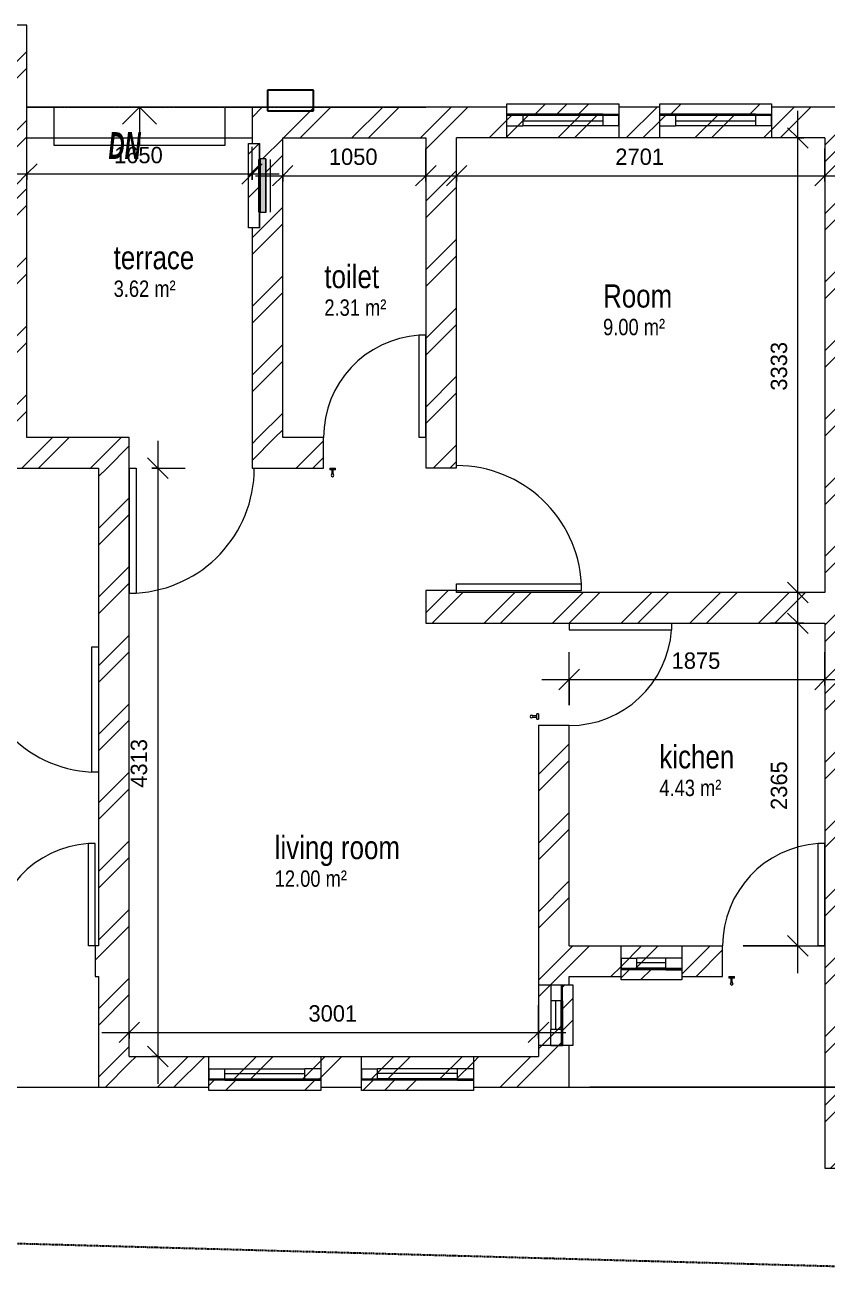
# Model space of a CAD drawing. Header units: millimetres. Extents: x -72672 to -42677, y -7093 to 15979.
# Drawn here: x -54816 to -48939, y -7093 to 2177 of the extents above; entities that cross this region are included whole.
import ezdxf

# ---------------------------------------------------------------- set-up
doc = ezdxf.new("R2010")
doc.units = ezdxf.units.MM
doc.linetypes.add('Double dash', pattern=[42.8625, 15.875, -4.7625, 6.35, -4.7625, 6.35, -4.7625])
doc.linetypes.add('Overhead', pattern=[3.96875, 2.38125, -1.5875])
for name, color, linetype, lineweight in [('A-ANNO-DIMS', 211, 'Continuous', 9), ('A-ANNO-DIMS-100', 211, 'Continuous', 9), ('A-AREA', 32, 'Continuous', 9), ('A-AREA-IDEN', 2, 'Continuous', 9), ('A-DETL-GENF', 92, 'Continuous', 9), ('A-DOOR', 31, 'Continuous', 9), ('A-FLOR', 192, 'Continuous', 9), ('A-FLOR-OVHD', 1, 'Overhead', 9), ('A-GLAZ', 151, 'Continuous', 9), ('A-WALL', 113, 'Continuous', 9), ('A-WALL-PATT', 111, 'Continuous', 9), ('C-PROP-LINE', 91, 'Double dash', 25), ('Q-CASE', 31, 'Continuous', 9), ('S-STRS', 31, 'Continuous', 9), ('S-STRS-ANNO', 31, 'Continuous', 9), ('S-STRS-IDEN', 31, 'Continuous', 9)]:
    doc.layers.add(name, color=color, linetype=linetype, lineweight=lineweight)
doc.styles.add('Arial', font='arial.ttf', dxfattribs={"width": 0.8, "height": 120})
doc.styles.add('Arial_1', font='arial.ttf', dxfattribs={"width": 0.8, "height": 170})
doc.styles.add('Arial_B_I', font='arialbi.ttf', dxfattribs={"width": 0.6, "height": 196.031746})
doc.styles.add('Bell MT', font='BELL.TTF', dxfattribs={"height": 120})
doc.dimstyles.new('Diagonal_-_2_5mm_Arial', dxfattribs={"dimscale": 304.8, "dimtxt": 125.013856, "dimasz": 0.492126, "dimexe": 0.656168, "dimexo": 0.492126, "dimgap": 0.098425, "dimtad": 1, "dimdec": 0, "dimzin": 0, "dimdsep": 46, "dimtxsty": 'Bell MT', "dimblk1": 'OBLIQUE', "dimblk2": 'OBLIQUE', "dimsah": 1, "dimcen": 0.09, "dimdle": 0.656168, "dimazin": 0, "dimtfac": 1, "dimtdec": 4, "dimtix": 1, "dimtmove": 0, "dimatfit": 3, "dimfxl": 1, "dimtvp": 1, "dimtolj": 1, "dimtzin": 0, "dimarcsym": 2})
pattern_1 = [(45, (-58800, 0), (-251.447, 251.447), []), (45, (-58800, 381), (-251.447, 251.447), [])]

# ---------------------------------------------------------------- blocks, each defined once
blk = doc.blocks.new('Schueco AWS 75 SI_ type 1 triple glass 40mm - Schueco 900-V17-Level 1')
at = {"layer": 'A-GLAZ'}
h = blk.add_hatch(dxfattribs=at)
h.set_pattern_fill('FP_43', color=90, style=0, pattern_type=2)
h.set_pattern_definition([(45, (-5615.5, 5495.25), (-449.013, 449.013), []), (45, (-5456.7, 5495.25), (0, 898.026), []), (45, (-5774.2, 5495.25), (0, 898.026), [])])
h.paths.add_polyline_path([(535, -57.6), (535, -54.6), (-285, -54.6), (-285, -57.6), (-275.8, -57.6)])
h = blk.add_hatch(dxfattribs=at)
h.set_pattern_fill('FP_42', color=90, style=0, pattern_type=2)
h.set_pattern_definition([(44.93, (-5615.5, 5411.94), (-446.82, 450.105), []), (44.93, (-5456.7, 5411.94), (2.19, 898.023), []), (44.93, (-5774.2, 5411.94), (2.192, 898.023), [])])
h.paths.add_polyline_path([(535, -137.8), (535, -57.6), (-285, -57.6), (-285, -137.8), (501.3, -137.8)])
at = {"layer": 'A-DETL-GENF'}
for p, q in [((-285, 22.5), (-168, 22.5)), ((-285, 22.5), (-285, -62.5)), ((-168, -62.5), (-168, 22.5)), ((535, 22.5), (418, 22.5)), ((418, -62.5), (418, 22.5)), ((535, 22.5), (535, -62.5)), ((-168, -62.5), (-285, -62.5)), ((418, -62.5), (535, -62.5))]:
    blk.add_line(p, q, dxfattribs=at)
at = {"layer": 'A-GLAZ'}
for p, q in [((-168, 22.5), (418, 22.5)), ((-168, -62.5), (418, -62.5))]:
    blk.add_line(p, q, dxfattribs=at)
at = {"layer": 'A-GLAZ', "color": 90}
for p, q in [((535, -54.6), (-285, -54.6)), ((535, -57.6), (-285, -57.6)), ((-285, -137.8), (-285, -112.5)), ((535, -137.8), (-285, -137.8)), ((535, -112.5), (535, -137.8))]:
    blk.add_line(p, q, dxfattribs=at)
at = {"layer": 'A-GLAZ', "lineweight": 18}
for p, q in [((-168, -11.4), (418, -11.4)), ((-168, -51.4), (418.1, -51.4))]:
    blk.add_line(p, q, dxfattribs=at)
blk = doc.blocks.new('Schueco AWS 75 SI_ type 1 triple glass 40mm - Schueco 900-V18-Level 1')
at = {"layer": 'A-GLAZ'}
h = blk.add_hatch(dxfattribs=at)
h.set_pattern_fill('FP_44', color=90, style=0, pattern_type=2)
h.set_pattern_definition([(224.93, (6985.5, -5411.94), (449.01, -447.92), []), (224.93, (6826.7, -5411.94), (-0.002, -895.84), []), (224.93, (7144.2, -5411.94), (-0.002, -895.838), [])])
h.paths.add_polyline_path([(-285, 137.8), (-285, 57.6), (535, 57.6), (535, 137.8)])
h = blk.add_hatch(dxfattribs=at)
h.set_pattern_fill('FP_45', color=90, style=0, pattern_type=2)
h.set_pattern_definition([(225, (6985.5, -5495.25), (449.013, -449.013), []), (225, (6826.7, -5495.25), (6e-14, -898.026), []), (225, (7144.2, -5495.25), (6e-14, -898.026), [])])
h.paths.add_polyline_path([(-285, 57.6), (-285, 54.6), (535, 54.6), (535, 57.6)])
at = {"layer": 'A-DETL-GENF'}
for p, q in [((-168, 62.5), (-285, 62.5)), ((-285, -22.5), (-285, 62.5)), ((-168, 62.5), (-168, -22.5)), ((418, 62.5), (535, 62.5)), ((418, 62.5), (418, -22.5)), ((535, -22.5), (535, 62.5)), ((-285, -22.5), (-168, -22.5)), ((535, -22.5), (418, -22.5))]:
    blk.add_line(p, q, dxfattribs=at)
at = {"layer": 'A-GLAZ', "color": 90}
for p, q in [((-285, 112.5), (-285, 137.8)), ((-285, 137.8), (535, 137.8)), ((535, 137.8), (535, 112.5)), ((-285, 57.6), (535, 57.6)), ((-285, 54.6), (535, 54.6))]:
    blk.add_line(p, q, dxfattribs=at)
at = {"layer": 'A-GLAZ'}
for p, q in [((-168, 62.5), (418, 62.5)), ((-168, -22.5), (418, -22.5))]:
    blk.add_line(p, q, dxfattribs=at)
at = {"layer": 'A-GLAZ', "lineweight": 18}
for p, q in [((-168, 51.4), (418.1, 51.4)), ((-168, 11.4), (418, 11.4))]:
    blk.add_line(p, q, dxfattribs=at)
blk = doc.blocks.new('Schueco AWS 75 SI_ type 1 triple glass 40mm - Schueco 400 1200-603221-Level 1')
at = {"layer": 'A-GLAZ'}
h = blk.add_hatch(dxfattribs=at)
h.set_pattern_fill('FP_54', color=90, style=0, pattern_type=2)
h.set_pattern_definition([(224.93, (8700.5, -4587.5), (449.01, -447.92), []), (224.93, (8541.7, -4587.5), (-0.002, -895.838), []), (224.93, (8859.2, -4587.5), (-0.002, -895.838), [])])
h.paths.add_polyline_path([(347.5, 137.8), (-97.5, 137.8), (-97.5, 57.6), (347.5, 57.6), (347.5, 112.5)])
h = blk.add_hatch(dxfattribs=at)
h.set_pattern_fill('FP_55', color=90, style=0, pattern_type=2)
h.set_pattern_definition([(225, (8700.5, -4684.25), (449.013, -449.013), []), (225, (8541.7, -4684.25), (6e-14, -898.026), []), (225, (8859.2, -4684.25), (6e-14, -898.026), [])])
h.paths.add_polyline_path([(347.5, 57.6), (-97.5, 57.6), (-97.5, 54.6), (347.5, 54.6)])
at = {"layer": 'A-DETL-GENF'}
for p, q in [((19.5, 62.5), (-97.5, 62.5)), ((-97.5, -22.5), (-97.5, 62.5)), ((19.5, 62.5), (19.5, -22.5)), ((230.5, 62.5), (347.5, 62.5)), ((230.5, 62.5), (230.5, -22.5)), ((347.5, -22.5), (347.5, 62.5)), ((-97.5, -22.5), (19.5, -22.5)), ((347.5, -22.5), (230.5, -22.5))]:
    blk.add_line(p, q, dxfattribs=at)
at = {"layer": 'A-GLAZ', "color": 90}
for p, q in [((-97.5, 112.5), (-97.5, 137.8)), ((-97.5, 137.8), (347.5, 137.8)), ((347.5, 137.8), (347.5, 112.5)), ((-97.5, 57.6), (347.5, 57.6)), ((-97.5, 54.6), (347.5, 54.6))]:
    blk.add_line(p, q, dxfattribs=at)
at = {"layer": 'A-GLAZ'}
for p, q in [((19.5, 62.5), (230.5, 62.5)), ((19.5, -22.5), (230.5, -22.5))]:
    blk.add_line(p, q, dxfattribs=at)
at = {"layer": 'A-GLAZ', "lineweight": 18}
for p, q in [((19.5, 51.4), (230.6, 51.4)), ((19.5, 11.4), (230.5, 11.4))]:
    blk.add_line(p, q, dxfattribs=at)
blk = doc.blocks.new('Schueco AWS 75 SI_ type 1 triple glass 40mm - Schueco 900-V28-Level 1')
at = {"layer": 'A-GLAZ'}
h = blk.add_hatch(dxfattribs=at)
h.set_pattern_fill('FP_67', color=90, style=0, pattern_type=2)
h.set_pattern_definition([(225, (8051.45, 1463.75), (449.013, -449.013), []), (225, (7892.7, 1463.75), (6e-14, -898.026), []), (225, (8210.2, 1463.75), (6e-14, -898.026), [])])
h.paths.add_polyline_path([(-285, -54.6), (-285, -57.6), (535, -57.6), (535, -54.6)])
h = blk.add_hatch(dxfattribs=at)
h.set_pattern_fill('FP_66', color=90, style=0, pattern_type=2)
h.set_pattern_definition([(224.93, (8051.45, 1400.06), (446.82, -450.105), []), (224.93, (7892.7, 1400.06), (-2.192, -898.023), []), (224.93, (8210.2, 1400.06), (-2.192, -898.023), [])])
h.paths.add_polyline_path([(-285, -57.6), (-285, -137.8), (535, -137.8), (535, -57.6)])
at = {"layer": 'A-DETL-GENF'}
for p, q in [((-285, 22.5), (-168, 22.5)), ((-285, 22.5), (-285, -62.5)), ((-168, -62.5), (-168, 22.5)), ((535, 22.5), (418, 22.5)), ((418, -62.5), (418, 22.5)), ((535, 22.5), (535, -62.5)), ((-168, -62.5), (-285, -62.5)), ((418, -62.5), (535, -62.5))]:
    blk.add_line(p, q, dxfattribs=at)
at = {"layer": 'A-GLAZ'}
for p, q in [((-168, 22.5), (418, 22.5)), ((-168, -62.5), (418, -62.5))]:
    blk.add_line(p, q, dxfattribs=at)
at = {"layer": 'A-GLAZ', "color": 90}
for p, q in [((535, -54.6), (-285, -54.6)), ((535, -57.6), (-285, -57.6)), ((-285, -137.8), (-285, -112.5)), ((535, -137.8), (-285, -137.8)), ((535, -112.5), (535, -137.8))]:
    blk.add_line(p, q, dxfattribs=at)
at = {"layer": 'A-GLAZ', "lineweight": 18}
for p, q in [((-168, -11.4), (418, -11.4)), ((-168, -51.4), (418.1, -51.4))]:
    blk.add_line(p, q, dxfattribs=at)
blk = doc.blocks.new('Schueco AWS 75 SI_ type 1 triple glass 40mm - Schueco 900-V29-Level 1')
at = {"layer": 'A-GLAZ'}
h = blk.add_hatch(dxfattribs=at)
h.set_pattern_fill('FP_69', color=90, style=0, pattern_type=2)
h.set_pattern_definition([(225, (9171.45, 1463.75), (449.013, -449.013), []), (225, (9012.7, 1463.75), (6e-14, -898.026), []), (225, (9330.2, 1463.75), (6e-14, -898.026), [])])
h.paths.add_polyline_path([(-285, -54.6), (-285, -57.6), (535, -57.6), (535, -54.6), (-71.5, -54.6)])
h = blk.add_hatch(dxfattribs=at)
h.set_pattern_fill('FP_68', color=90, style=0, pattern_type=2)
h.set_pattern_definition([(224.93, (9171.45, 1400.06), (446.82, -450.105), []), (224.93, (9012.7, 1400.06), (-2.192, -898.023), []), (224.93, (9330.2, 1400.06), (-2.192, -898.023), [])])
h.paths.add_polyline_path([(-285, -57.6), (-285, -137.8), (535, -137.8), (535, -57.6), (-71.5, -57.6)])
at = {"layer": 'A-DETL-GENF'}
for p, q in [((-285, 22.5), (-168, 22.5)), ((-285, 22.5), (-285, -62.5)), ((-168, -62.5), (-168, 22.5)), ((535, 22.5), (418, 22.5)), ((418, -62.5), (418, 22.5)), ((535, 22.5), (535, -62.5)), ((-168, -62.5), (-285, -62.5)), ((418, -62.5), (535, -62.5))]:
    blk.add_line(p, q, dxfattribs=at)
at = {"layer": 'A-GLAZ'}
for p, q in [((-168, 22.5), (418, 22.5)), ((-168, -62.5), (418, -62.5))]:
    blk.add_line(p, q, dxfattribs=at)
at = {"layer": 'A-GLAZ', "color": 90}
for p, q in [((535, -54.6), (-285, -54.6)), ((535, -57.6), (-285, -57.6)), ((-285, -137.8), (-285, -112.5)), ((535, -137.8), (-285, -137.8)), ((535, -112.5), (535, -137.8))]:
    blk.add_line(p, q, dxfattribs=at)
at = {"layer": 'A-GLAZ', "lineweight": 18}
for p, q in [((-168, -11.4), (418, -11.4)), ((-168, -51.4), (418.1, -51.4))]:
    blk.add_line(p, q, dxfattribs=at)
blk = doc.blocks.new('d - 750-468200-Level 1')
at = {"layer": 'A-DOOR'}
for p, q in [((-329, 124.1), (-329, 112)), ((-329, 124.1), (-289, 124.1)), ((-289, 112), (-329, 112)), ((-314, 157.9), (-314, 124.1)), ((-304, 124.1), (-304, 157.9)), ((-289, 112), (-289, 124.1))]:
    blk.add_line(p, q, dxfattribs=at)
at = {"layer": 'A-DOOR', "lineweight": 18}
for p, q in [((325.7, -112.5), (325.7, -862.5)), ((375, -112.5), (325.7, -112.5)), ((375, -112.5), (375, -862.5)), ((375, -862.5), (325.7, -862.5))]:
    blk.add_line(p, q, dxfattribs=at)
at = {"layer": 'A-DOOR'}
for centre, radius, start, end in [((-309, 165), 10, 90, 270), ((-309, 165), 10, 270, 90), ((376.7, -112.5), 751.7, 180, 266.10967)]:
    blk.add_arc(centre, radius, start, end, dxfattribs=at)
blk = doc.blocks.new('d - 750-379112-Level 1')
at = {"layer": 'A-DOOR', "lineweight": 18}
for p, q in [((325.7, 112.5), (325.7, 862.5)), ((375, 862.5), (325.7, 862.5)), ((375, 112.5), (375, 862.5)), ((375, 112.5), (325.7, 112.5))]:
    blk.add_line(p, q, dxfattribs=at)
at = {"layer": 'A-DOOR'}
for p, q in [((-329, -112), (-329, -124.1)), ((-329, -112), (-289, -112)), ((-289, -124.1), (-329, -124.1)), ((-314, -124.1), (-314, -157.9)), ((-304, -157.9), (-304, -124.1)), ((-289, -124.1), (-289, -112))]:
    blk.add_line(p, q, dxfattribs=at)
for centre, radius, start, end in [((376.7, 112.5), 751.7, 93.89033, 180), ((-309, -165), 10, 90, 270), ((-309, -165), 10, 270, 90)]:
    blk.add_arc(centre, radius, start, end, dxfattribs=at)
blk = doc.blocks.new('Schueco AWS 75 SI_ type 1 triple glass 40mm - Schueco 902-603304-Level 1')
at = {"layer": 'A-GLAZ'}
h = blk.add_hatch(dxfattribs=at)
h.set_pattern_fill('FP_70', color=90, style=0, pattern_type=2)
h.set_pattern_definition([(135.07, (-4955.25, -7765.66), (-449.01, -447.92), []), (135.07, (-4955.25, -7607.3), (-898.026, -0.002), []), (135.07, (-4955.25, -7924), (-898.026, -0.002), [])])
h.paths.add_polyline_path([(347.5, 112.5), (347.5, 137.8), (-97.5, 137.8), (-97.5, 57.6), (347.5, 57.6)])
at = {"layer": 'A-DETL-GENF'}
for p, q in [((19.5, 62.5), (-97.5, 62.5)), ((-97.5, -22.5), (-97.5, 62.5)), ((19.5, 62.5), (19.5, -22.5)), ((230.5, 62.5), (347.5, 62.5)), ((230.5, 62.5), (230.5, -22.5)), ((347.5, -22.5), (347.5, 62.5)), ((-97.5, -22.5), (19.5, -22.5)), ((347.5, -22.5), (230.5, -22.5))]:
    blk.add_line(p, q, dxfattribs=at)
at = {"layer": 'A-GLAZ', "color": 90}
for p, q in [((-97.5, 112.5), (-97.5, 137.8)), ((-97.5, 137.8), (347.5, 137.8)), ((347.5, 137.8), (347.5, 112.5)), ((-97.5, 57.6), (347.5, 57.6)), ((-97.5, 54.6), (347.5, 54.6))]:
    blk.add_line(p, q, dxfattribs=at)
at = {"layer": 'A-GLAZ'}
for p, q in [((19.5, 62.5), (230.5, 62.5)), ((19.5, -22.5), (230.5, -22.5))]:
    blk.add_line(p, q, dxfattribs=at)
at = {"layer": 'A-GLAZ', "lineweight": 18}
for p, q in [((19.5, 51.4), (230.6, 51.4)), ((19.5, 11.4), (230.5, 11.4))]:
    blk.add_line(p, q, dxfattribs=at)
blk = doc.blocks.new('M_Single-Flush - 900 X 21OO-375507-Level 1')
at = {"layer": 'A-DOOR', "lineweight": 18}
for p, q in [((399, 112.5), (399, 1027.8)), ((450, 1027.8), (399, 1027.8)), ((450, 112.5), (450, 1027.8)), ((450, 112.5), (399, 112.5))]:
    blk.add_line(p, q, dxfattribs=at)
at = {"layer": 'A-DOOR'}
blk.add_arc((450, 112.5), 916.7, 93.18929, 180, dxfattribs=at)
blk = doc.blocks.new('M_Single-Flush - 900 X 21OO-375508-Level 1')
at = {"layer": 'A-DOOR', "lineweight": 18}
for p, q in [((399, -112.5), (399, -1027.8)), ((450, -112.5), (399, -112.5)), ((450, -112.5), (450, -1027.8)), ((450, -1027.8), (399, -1027.8))]:
    blk.add_line(p, q, dxfattribs=at)
at = {"layer": 'A-DOOR'}
blk.add_arc((450, -112.5), 916.7, 180, 266.81071, dxfattribs=at)
blk = doc.blocks.new('Schueco AWS 75 SI_ type 1 triple glass 40mm - Schueco 600x1100-V59-Level 1')
at = {"layer": 'A-GLAZ'}
h = blk.add_hatch(dxfattribs=at)
h.set_pattern_fill('FP_125', color=90, style=0, pattern_type=2)
h.set_pattern_definition([(315.07, (-876.25, 5852.4), (449.01, 447.92), []), (315.07, (-876.25, 5694), (898.026, 0.002), []), (315.07, (-876.25, 6010.75), (898.026, 0.002), [])])
h.paths.add_polyline_path([(-185, 57.6), (435, 57.6), (435, 137.8), (-185, 137.8)])
h = blk.add_hatch(dxfattribs=at)
h.set_pattern_fill('FP_126', color=90, style=0, pattern_type=2)
h.set_pattern_definition([(315, (-876.25, 5759.5), (449.01, 449.01), []), (315, (-876.25, 5600.7), (898.026, 0), []), (315, (-876.25, 5918.2), (898.026, 0), [])])
h.paths.add_polyline_path([(-185, 57.6), (-185, 54.6), (435, 54.6), (435, 57.6)])
blk.add_hatch(color=90, dxfattribs=at).paths.add_polyline_path([(-72, 11.4), (322, 11.4), (322, 51.4), (-72, 51.4)])
at = {"layer": 'A-GLAZ', "color": 90}
for p, q in [((-185, 57.6), (-185, 137.8)), ((-185, 137.8), (435, 137.8)), ((435, 137.8), (435, 57.6)), ((-185, 54.6), (-185, 57.6)), ((-185, 57.6), (435, 57.6)), ((-185, 54.6), (435, 54.6)), ((435, 57.6), (435, 54.6))]:
    blk.add_line(p, q, dxfattribs=at)
at = {"layer": 'A-GLAZ'}
for p, q in [((-72, 51.4), (322, 51.4)), ((-72, 11.4), (-72, 51.4)), ((322, 11.4), (-72, 11.4)), ((-68, 62.5), (318, 62.5)), ((322, 11.4), (322, 51.4)), ((-68, -22.5), (318, -22.5))]:
    blk.add_line(p, q, dxfattribs=at)
at = {"layer": 'A-GLAZ', "lineweight": 18}
for p, q in [((-68, 51.4), (318.1, 51.4)), ((-68, 11.4), (318, 11.4))]:
    blk.add_line(p, q, dxfattribs=at)
blk = doc.blocks.new('Casework 1 - Casework 1-606045-Level 1')
at = {"layer": 'Q-CASE'}
h = blk.add_hatch(dxfattribs=at)
h.set_pattern_fill('FP_135', color=256, style=0, pattern_type=2)
h.set_pattern_definition([(0, (-58800, 0), (812.8, 203.2), [33.528, -576.072, 33.528, -576.072, -3251.2]), (0, (-58800, 0), (812.8, 203.2), [-1219.2, 33.528, -1185.672, 33.528, -576.072, -1422.4]), (0, (-58800, 0), (812.8, 203.2), [-3048, 33.528, -372.872, 33.528, -982.472]), (120, (-58495.2, 101.6), (-582.3764, 602.3054), [33.528, -576.072, 33.528, -576.072, -3251.2]), (120, (-58495.2, 101.6), (-582.3764, 602.3054), [-1219.2, 33.528, -1185.672, 33.528, -576.072, -1422.4]), (120, (-58495.2, 101.6), (-582.3764, 602.3054), [-3048, 33.528, -372.872, 33.528, -982.472]), (240, (-58393.6, 508), (-230.4236, -805.5054), [33.528, -576.072, 33.528, -576.072, -3251.2]), (240, (-58393.6, 508), (-230.4236, -805.5054), [-1219.2, 33.528, -1185.672, 33.528, -576.072, -1422.4]), (240, (-58393.6, 508), (-230.4236, -805.5054), [-3048, 33.528, -372.872, 33.528, -982.472])])
h.paths.add_polyline_path([(-46875.5, 1551.2), (-46875.5, 1701.2), (-47213, 1701.2), (-47213, 1551.2)])
h.paths.add_polyline_path([(-52703, 1551.2), (-52703, 1701.2), (-53040.5, 1701.2), (-53040.5, 1551.2)])
at = {"layer": 'Q-CASE', "lineweight": 25}
for p, q in [((-52703, 1701.2), (-53040.5, 1701.2)), ((-53040.5, 1701.2), (-53040.5, 1551.2)), ((-52703, 1551.2), (-52703, 1701.2)), ((-53040.5, 1551.2), (-52703, 1551.2))]:
    blk.add_line(p, q, dxfattribs=at)
blk = doc.blocks.new('Family - ___-523977-Level 1')
at = {"layer": 'C-PROP-LINE'}
blk.add_line((-72465.5, -6263.7), (-42677, -7093.1), dxfattribs=at)
blk = doc.blocks.new('DIMBLOCK35-Level 1')
at = {"layer": 'A-ANNO-DIMS-100'}
for p, q in [((-49150.7, -2181.8), (-49150.7, 1551.2)), ((-49150.7, 1351.2), (-49225.7, 1426.2)), ((-49106.8, 1351.2), (-49350.7, 1351.2)), ((-49150.7, 1351.2), (-49075.7, 1276.2)), ((-49150.7, 1351.2), (-49106.8, 1351.2)), ((-49150.7, -1981.8), (-49225.7, -1906.8)), ((-49106.8, -1981.8), (-49350.7, -1981.8)), ((-49150.7, -1981.8), (-49075.7, -2056.8)), ((-49150.7, -1981.8), (-49106.8, -1981.8))]:
    blk.add_line(p, q, dxfattribs=at)
at = {"layer": 'A-ANNO-DIMS-100', "color": 0, "insert": (-49349.4, -501.7), "char_height": 120, "width": 447.507, "attachment_point": 1, "rotation": 90, "line_spacing_factor": 1.048845, "style": 'Bell MT'}
blk.add_mtext('3333', dxfattribs=at)
blk = doc.blocks.new('_Oblique')
at = {"color": 0, "linetype": 'ByBlock', "lineweight": -2}
blk.add_line((-0.5, -0.5), (0.5, 0.5), dxfattribs=at)
blk = doc.blocks.new('DIMBLOCK36-Level 1')
at = {"layer": 'A-ANNO-DIMS-100'}
for p, q in [((-51653, 1030.8), (-51653, 1274.7)), ((-48952, 1030.8), (-48952, 1274.7)), ((-51653, 1074.7), (-51578, 1149.7)), ((-48952, 1074.7), (-48877, 1149.7)), ((-51853, 1074.7), (-48752, 1074.7)), ((-51653, 1074.7), (-51728, 999.7)), ((-51653, 1074.7), (-51653, 1030.8)), ((-48952, 1074.7), (-49027, 999.7)), ((-48952, 1074.7), (-48952, 1030.8))]:
    blk.add_line(p, q, dxfattribs=at)
at = {"layer": 'A-ANNO-DIMS-100', "color": 0, "insert": (-50489, 1273.4), "char_height": 120, "width": 447.507, "attachment_point": 1, "line_spacing_factor": 1.048845, "style": 'Bell MT'}
blk.add_mtext('2701', dxfattribs=at)
blk = doc.blocks.new('DIMBLOCK37-Level 1')
at = {"layer": 'A-ANNO-DIMS-100'}
for p, q in [((-52928, 1030.8), (-52928, 1274.7)), ((-51878, 1030.8), (-51878, 1274.7)), ((-52928, 1074.7), (-52853, 1149.7)), ((-51878, 1074.7), (-51803, 1149.7)), ((-53128, 1074.7), (-51678, 1074.7)), ((-52928, 1074.7), (-53003, 999.7)), ((-52928, 1074.7), (-52928, 1030.8)), ((-51878, 1074.7), (-51953, 999.7)), ((-51878, 1074.7), (-51878, 1030.8))]:
    blk.add_line(p, q, dxfattribs=at)
at = {"layer": 'A-ANNO-DIMS-100', "color": 0, "insert": (-52589.5, 1273.4), "char_height": 120, "width": 447.507, "attachment_point": 1, "line_spacing_factor": 1.048845, "style": 'Bell MT'}
blk.add_mtext('1050', dxfattribs=at)
blk = doc.blocks.new('DIMBLOCK38-Level 1')
at = {"layer": 'A-ANNO-DIMS-100'}
for p, q in [((-48293, -5407.8), (-48293, -6402.8)), ((-48293, -5607.8), (-48368, -5532.8)), ((-50677, -5607.8), (-48093, -5607.8)), ((-48293, -5607.8), (-50677, -5607.8)), ((-48293, -5607.8), (-48218, -5682.8)), ((-48293, -6202.8), (-48368, -6127.8)), ((-48337, -6202.8), (-48093, -6202.8)), ((-48293, -6202.8), (-48337, -6202.8)), ((-48293, -6202.8), (-48218, -6277.8))]:
    blk.add_line(p, q, dxfattribs=at)
at = {"layer": 'A-ANNO-DIMS-100', "color": 0, "insert": (-48491.8, -6045.1), "char_height": 120, "width": 335.63, "attachment_point": 1, "rotation": 90, "line_spacing_factor": 1.048845, "style": 'Bell MT'}
blk.add_mtext('595', dxfattribs=at)
blk = doc.blocks.new('DIMBLOCK39-Level 1')
at = {"layer": 'A-ANNO-DIMS-100'}
for p, q in [((-48293, 1376.2), (-48293, 1776.2)), ((-48802, 1576.2), (-48093, 1576.2)), ((-48293, 1576.2), (-48802, 1576.2)), ((-48249.1, 1576.2), (-48493, 1576.2)), ((-48293, 1576.2), (-48368, 1651.2)), ((-48293, 1576.2), (-48368, 1651.2)), ((-48293, 1576.2), (-48218, 1501.2)), ((-48293, 1576.2), (-48249.1, 1576.2)), ((-48293, 1576.2), (-48218, 1501.2))]:
    blk.add_line(p, q, dxfattribs=at)
at = {"layer": 'A-ANNO-DIMS-100', "color": 0, "insert": (-48491.8, 1529.6), "char_height": 120, "width": 111.877, "attachment_point": 1, "rotation": 90, "line_spacing_factor": 1.048845, "style": 'Bell MT'}
blk.add_mtext('0', dxfattribs=at)
blk = doc.blocks.new('DIMBLOCK40-Level 1')
at = {"layer": 'A-ANNO-DIMS-100'}
for p, q in [((-53843.8, -869.8), (-53843.8, -5582.8)), ((-53843.8, -1069.8), (-53918.8, -994.8)), ((-53887.7, -1069.8), (-53643.8, -1069.8)), ((-53843.8, -1069.8), (-53887.7, -1069.8)), ((-53843.8, -1069.8), (-53768.8, -1144.8)), ((-53843.8, -5382.8), (-53918.8, -5307.8)), ((-53887.7, -5382.8), (-53643.8, -5382.8)), ((-53843.8, -5382.8), (-53887.7, -5382.8)), ((-53843.8, -5382.8), (-53768.8, -5457.8))]:
    blk.add_line(p, q, dxfattribs=at)
at = {"layer": 'A-ANNO-DIMS-100', "color": 0, "insert": (-54042.5, -3412.7), "char_height": 120, "width": 447.507, "attachment_point": 1, "rotation": 90, "line_spacing_factor": 1.048845, "style": 'Bell MT'}
blk.add_mtext('4313', dxfattribs=at)
blk = doc.blocks.new('DIMBLOCK41-Level 1')
at = {"layer": 'A-ANNO-DIMS-100'}
for p, q in [((-49150.7, -4771.8), (-49150.7, -2006.8)), ((-49150.7, -2206.8), (-49225.7, -2131.8)), ((-49106.8, -2206.8), (-49350.7, -2206.8)), ((-49150.7, -2206.8), (-49075.7, -2281.8)), ((-49150.7, -2206.8), (-49106.8, -2206.8)), ((-49150.7, -4571.8), (-49225.7, -4496.8)), ((-49552, -4571.8), (-48950.7, -4571.8)), ((-49150.7, -4571.8), (-49552, -4571.8)), ((-49150.7, -4571.8), (-49075.7, -4646.8))]:
    blk.add_line(p, q, dxfattribs=at)
at = {"layer": 'A-ANNO-DIMS-100', "color": 0, "insert": (-49349.4, -3575.7), "char_height": 120, "width": 447.507, "attachment_point": 1, "rotation": 90, "line_spacing_factor": 1.048845, "style": 'Bell MT'}
blk.add_mtext('2365', dxfattribs=at)
blk = doc.blocks.new('DIMBLOCK42-Level 1')
at = {"layer": 'A-ANNO-DIMS-100'}
for p, q in [((-50827, -2806.8), (-50827, -2419.6)), ((-48952, -2663.6), (-48952, -2419.6)), ((-50827, -2619.6), (-50752, -2544.6)), ((-48952, -2619.6), (-48877, -2544.6)), ((-51027, -2619.6), (-48752, -2619.6)), ((-50827, -2619.6), (-50902, -2694.6)), ((-50827, -2619.6), (-50827, -2806.8)), ((-48952, -2619.6), (-49027, -2694.6)), ((-48952, -2619.6), (-48952, -2663.6))]:
    blk.add_line(p, q, dxfattribs=at)
at = {"layer": 'A-ANNO-DIMS-100', "color": 0, "insert": (-50076, -2420.9), "char_height": 120, "width": 447.507, "attachment_point": 1, "line_spacing_factor": 1.048845, "style": 'Bell MT'}
blk.add_mtext('1875', dxfattribs=at)
blk = doc.blocks.new('DIMBLOCK43-Level 1')
at = {"layer": 'A-ANNO-DIMS-100'}
for p, q in [((-54053, -5250.2), (-54053, -5006.3)), ((-51052, -5250.2), (-51052, -5006.3)), ((-54053, -5206.3), (-53978, -5131.3)), ((-51052, -5206.3), (-50977, -5131.3)), ((-54253, -5206.3), (-50852, -5206.3)), ((-54053, -5206.3), (-54128, -5281.3)), ((-54053, -5206.3), (-54053, -5250.2)), ((-51052, -5206.3), (-51127, -5281.3)), ((-51052, -5206.3), (-51052, -5250.2))]:
    blk.add_line(p, q, dxfattribs=at)
at = {"layer": 'A-ANNO-DIMS-100', "color": 0, "insert": (-52739, -5007.5), "char_height": 120, "width": 447.507, "attachment_point": 1, "line_spacing_factor": 1.048845, "style": 'Bell MT'}
blk.add_mtext('3001', dxfattribs=at)
blk = doc.blocks.new('DIMBLOCK44-Level 1')
at = {"layer": 'A-ANNO-DIMS-100'}
for p, q in [((-54803, 1043.2), (-54803, 1287.1)), ((-53153, 1043.2), (-53153, 1287.1)), ((-54803, 1087.1), (-54728, 1162.1)), ((-53153, 1087.1), (-53078, 1162.1)), ((-55003, 1087.1), (-52953, 1087.1)), ((-54803, 1087.1), (-54878, 1012.1)), ((-54803, 1087.1), (-54803, 1043.2)), ((-53153, 1087.1), (-53228, 1012.1)), ((-53153, 1087.1), (-53153, 1043.2))]:
    blk.add_line(p, q, dxfattribs=at)
at = {"layer": 'A-ANNO-DIMS-100', "color": 0, "insert": (-54164.5, 1285.9), "char_height": 120, "width": 447.507, "attachment_point": 1, "line_spacing_factor": 1.048845, "style": 'Bell MT'}
blk.add_mtext('1650', dxfattribs=at)

msp = doc.modelspace()

# ---------------------------------------------------------------- hatches: boundary and pattern name
at = {"layer": 'A-WALL'}
h = msp.add_hatch(dxfattribs=at)
h.set_pattern_fill('FP_1', color=236, style=0, pattern_type=2)
h.set_pattern_definition(pattern_1)
h.paths.add_polyline_path([(-50463.6, 1351.2), (-50463.6, 1518.4), (-51283.6, 1518.4), (-51283.6, 1351.2)])
h = msp.add_hatch(dxfattribs=at)
h.set_pattern_fill('FP_1', color=236, style=0, pattern_type=2)
h.set_pattern_definition(pattern_1)
h.paths.add_polyline_path([(-50463.6, 1351.2), (-50463.6, 1518.4), (-51283.6, 1518.4), (-51283.6, 1351.2)])
h = msp.add_hatch(dxfattribs=at)
h.set_pattern_fill('FP_1', color=236, style=0, pattern_type=2)
h.set_pattern_definition(pattern_1)
h.paths.add_polyline_path([(-49343.6, 1351.2), (-49343.6, 1518.4), (-50163.6, 1518.4), (-50163.6, 1351.2), (-49557, 1351.2)])
h = msp.add_hatch(dxfattribs=at)
h.set_pattern_fill('FP_1', color=236, style=0, pattern_type=2)
h.set_pattern_definition(pattern_1)
h.paths.add_polyline_path([(-49343.6, 1351.2), (-49343.6, 1518.4), (-50163.6, 1518.4), (-50163.6, 1351.2), (-49557, 1351.2)])
h = msp.add_hatch(dxfattribs=at)
h.set_pattern_fill('FP_1', color=236, style=0, pattern_type=2)
h.set_pattern_definition(pattern_1)
h.paths.add_polyline_path([(-50447, -4738.9), (-50002, -4738.9), (-50002, -4571.8), (-50447, -4571.8), (-50447, -4599.8)])
h = msp.add_hatch(dxfattribs=at)
h.set_pattern_fill('FP_1', color=236, style=0, pattern_type=2)
h.set_pattern_definition(pattern_1)
h.paths.add_polyline_path([(-50447, -4738.9), (-50002, -4738.9), (-50002, -4571.8), (-50447, -4571.8), (-50447, -4599.8)])
h = msp.add_hatch(dxfattribs=at)
h.set_pattern_fill('FP_1', color=236, style=0, pattern_type=2)
h.set_pattern_definition(pattern_1)
h.paths.add_polyline_path([(-51052, -5302.8), (-50884.9, -5302.8), (-50884.9, -4857.8), (-51052, -4857.8)])
h = msp.add_hatch(dxfattribs=at)
h.set_pattern_fill('FP_1', color=236, style=0, pattern_type=2)
h.set_pattern_definition(pattern_1)
h.paths.add_polyline_path([(-51052, -5302.8), (-50884.9, -5302.8), (-50884.9, -4857.8), (-51052, -4857.8)])
h = msp.add_hatch(dxfattribs=at)
h.set_pattern_fill('FP_1', color=236, style=0, pattern_type=2)
h.set_pattern_definition(pattern_1)
h.paths.add_polyline_path([(-53469.5, -5549.9), (-52649.5, -5549.9), (-52649.5, -5382.8), (-53469.5, -5382.8)])
h = msp.add_hatch(dxfattribs=at)
h.set_pattern_fill('FP_1', color=236, style=0, pattern_type=2)
h.set_pattern_definition(pattern_1)
h.paths.add_polyline_path([(-53469.5, -5549.9), (-52649.5, -5549.9), (-52649.5, -5382.8), (-53469.5, -5382.8)])
h = msp.add_hatch(dxfattribs=at)
h.set_pattern_fill('FP_1', color=236, style=0, pattern_type=2)
h.set_pattern_definition(pattern_1)
h.paths.add_polyline_path([(-51529.5, -5549.9), (-51529.5, -5382.8), (-52349.5, -5382.8), (-52349.5, -5549.9)])
h = msp.add_hatch(dxfattribs=at)
h.set_pattern_fill('FP_1', color=236, style=0, pattern_type=2)
h.set_pattern_definition(pattern_1)
h.paths.add_polyline_path([(-51529.5, -5549.9), (-51529.5, -5382.8), (-52349.5, -5382.8), (-52349.5, -5549.9)])
at = {"layer": 'A-WALL-PATT'}
h = msp.add_hatch(dxfattribs=at)
h.set_pattern_fill('FP_1', color=236, style=0, pattern_type=2)
h.set_pattern_definition(pattern_1)
h.paths.add_polyline_path([(-54803, -844.8), (-54803, 2177.2), (-55028, 2177.2), (-55028, -844.8)])
h = msp.add_hatch(dxfattribs=at)
h.set_pattern_fill('FP_1', color=234, style=0, pattern_type=2)
h.set_pattern_definition(pattern_1)
h.paths.add_polyline_path([(-54803, -844.8), (-54803, 2177.2), (-55028, 2177.2), (-55028, -844.8)])
h = msp.add_hatch(dxfattribs=at)
h.set_pattern_fill('FP_1', color=236, style=0, pattern_type=2)
h.set_pattern_definition(pattern_1)
h.paths.add_polyline_path([(-53153, -844.8), (-52928, -844.8), (-52928, 1576.2), (-53153, 1576.2), (-53153, 1311.2), (-53095.2, 1311.2), (-53095.2, 691.2), (-53153, 691.2), (-53153, -153.4)])
h.paths.add_polyline_path([(-53091.9, 804.2), (-53091.9, 1198.2), (-53051.9, 1198.2), (-53051.9, 804.2)])
h = msp.add_hatch(dxfattribs=at)
h.set_pattern_fill('FP_1', color=234, style=0, pattern_type=2)
h.set_pattern_definition(pattern_1)
h.paths.add_polyline_path([(-53153, -844.8), (-52928, -844.8), (-52928, 1576.2), (-53153, 1576.2), (-53153, 1311.2), (-53095.2, 1311.2), (-53095.2, 691.2), (-53153, 691.2), (-53153, -153.4)])
h.paths.add_polyline_path([(-53091.9, 804.2), (-53091.9, 1198.2), (-53051.9, 1198.2), (-53051.9, 804.2)])
h = msp.add_hatch(dxfattribs=at)
h.set_pattern_fill('FP_1', color=236, style=0, pattern_type=2)
h.set_pattern_definition(pattern_1)
h.paths.add_polyline_path([(-48952, 1351.2), (-48952, 1576.2), (-49343.6, 1576.2), (-49343.6, 1351.2)])
h.paths.add_polyline_path([(-50463.6, 1351.2), (-50163.6, 1351.2), (-50163.6, 1576.2), (-50463.6, 1576.2)])
h.paths.add_polyline_path([(-51283.6, 1351.2), (-51283.6, 1576.2), (-52928, 1576.2), (-52928, 1351.2), (-51653, 1351.2)])
h = msp.add_hatch(dxfattribs=at)
h.set_pattern_fill('FP_1', color=234, style=0, pattern_type=2)
h.set_pattern_definition(pattern_1)
h.paths.add_polyline_path([(-48952, 1351.2), (-48952, 1576.2), (-49343.6, 1576.2), (-49343.6, 1351.2)])
h.paths.add_polyline_path([(-50463.6, 1351.2), (-50163.6, 1351.2), (-50163.6, 1576.2), (-50463.6, 1576.2)])
h.paths.add_polyline_path([(-51283.6, 1351.2), (-51283.6, 1576.2), (-52928, 1576.2), (-52928, 1351.2), (-51653, 1351.2)])
h = msp.add_hatch(dxfattribs=at)
h.set_pattern_fill('FP_1', color=236, style=0, pattern_type=2)
h.set_pattern_definition(pattern_1)
h.paths.add_polyline_path([(-48952, -6202.8), (-48727, -6202.8), (-48727, 1576.2), (-48952, 1576.2), (-48952, -6081.9)])
h = msp.add_hatch(dxfattribs=at)
h.set_pattern_fill('FP_1', color=234, style=0, pattern_type=2)
h.set_pattern_definition(pattern_1)
h.paths.add_polyline_path([(-48952, -6202.8), (-48727, -6202.8), (-48727, 1576.2), (-48952, 1576.2), (-48952, -6081.9)])
h = msp.add_hatch(dxfattribs=at)
h.set_pattern_fill('FP_1', color=236, style=0, pattern_type=2)
h.set_pattern_definition(pattern_1)
h.paths.add_polyline_path([(-51878, -1981.8), (-51653, -1981.8), (-51653, -1967.8), (-51878, -1967.8)])
h.paths.add_polyline_path([(-51653, -1067.8), (-51653, 1351.2), (-51878, 1351.2), (-51878, -1067.8)])
h = msp.add_hatch(dxfattribs=at)
h.set_pattern_fill('FP_1', color=234, style=0, pattern_type=2)
h.set_pattern_definition(pattern_1)
h.paths.add_polyline_path([(-51878, -1981.8), (-51653, -1981.8), (-51653, -1967.8), (-51878, -1967.8)])
h.paths.add_polyline_path([(-51653, -1067.8), (-51653, 1351.2), (-51878, 1351.2), (-51878, -1067.8)])
h = msp.add_hatch(dxfattribs=at)
h.set_pattern_fill('FP_1', color=236, style=0, pattern_type=2)
h.set_pattern_definition(pattern_1)
h.paths.add_polyline_path([(-52728.5, -1069.8), (-52628, -1069.8), (-52628, -844.8), (-53153, -844.8), (-53153, -1069.8), (-52972.4, -1069.8)])
h.paths.add_polyline_path([(-54053, -1069.8), (-54053, -844.8), (-55028, -844.8), (-55028, -1069.8), (-54278, -1069.8)])
h = msp.add_hatch(dxfattribs=at)
h.set_pattern_fill('FP_1', color=234, style=0, pattern_type=2)
h.set_pattern_definition(pattern_1)
h.paths.add_polyline_path([(-52728.5, -1069.8), (-52628, -1069.8), (-52628, -844.8), (-53153, -844.8), (-53153, -1069.8), (-52972.4, -1069.8)])
h.paths.add_polyline_path([(-54053, -1069.8), (-54053, -844.8), (-55028, -844.8), (-55028, -1069.8), (-54278, -1069.8)])
h = msp.add_hatch(dxfattribs=at)
h.set_pattern_fill('FP_1', color=236, style=0, pattern_type=2)
h.set_pattern_definition(pattern_1)
h.paths.add_polyline_path([(-54053, -5607.8), (-54053, -1069.8), (-54278, -1069.8), (-54278, -5607.8)])
h = msp.add_hatch(dxfattribs=at)
h.set_pattern_fill('FP_1', color=234, style=0, pattern_type=2)
h.set_pattern_definition(pattern_1)
h.paths.add_polyline_path([(-54053, -5607.8), (-54053, -1069.8), (-54278, -1069.8), (-54278, -5607.8)])
h = msp.add_hatch(dxfattribs=at)
h.set_pattern_fill('FP_1', color=236, style=0, pattern_type=2)
h.set_pattern_definition(pattern_1)
h.paths.add_polyline_path([(-48952, -2206.8), (-48952, -1981.8), (-51878, -1981.8), (-51878, -2206.8), (-49557, -2206.8)])
h = msp.add_hatch(dxfattribs=at)
h.set_pattern_fill('FP_1', color=234, style=0, pattern_type=2)
h.set_pattern_definition(pattern_1)
h.paths.add_polyline_path([(-48952, -2206.8), (-48952, -1981.8), (-51878, -1981.8), (-51878, -2206.8), (-49557, -2206.8)])
h = msp.add_hatch(dxfattribs=at)
h.set_pattern_fill('FP_1', color=236, style=0, pattern_type=2)
h.set_pattern_definition(pattern_1)
h.paths.add_polyline_path([(-50827, -5607.8), (-50827, -5302.8), (-51052, -5302.8), (-51052, -5607.8)])
h.paths.add_polyline_path([(-50827, -4857.8), (-50827, -2956.8), (-51052, -2956.8), (-51052, -4857.8)])
h = msp.add_hatch(dxfattribs=at)
h.set_pattern_fill('FP_1', color=234, style=0, pattern_type=2)
h.set_pattern_definition(pattern_1)
h.paths.add_polyline_path([(-50827, -5607.8), (-50827, -5302.8), (-51052, -5302.8), (-51052, -5607.8)])
h.paths.add_polyline_path([(-50827, -4857.8), (-50827, -2956.8), (-51052, -2956.8), (-51052, -4857.8)])
h = msp.add_hatch(dxfattribs=at)
h.set_pattern_fill('FP_1', color=236, style=0, pattern_type=2)
h.set_pattern_definition(pattern_1)
h.paths.add_polyline_path([(-54303, -4796.8), (-54278, -4796.8), (-54278, -4571.8), (-54303, -4571.8), (-54303, -4599.8)])
h.paths.add_polyline_path([(-55053, -4796.8), (-55053, -4571.8), (-55653, -4571.8), (-55653, -4796.8), (-55168, -4796.8)])
h.paths.add_polyline_path([(-56098, -4796.8), (-56098, -4571.8), (-56301, -4571.8), (-56301, -4796.8)])
h = msp.add_hatch(dxfattribs=at)
h.set_pattern_fill('FP_1', color=234, style=0, pattern_type=2)
h.set_pattern_definition(pattern_1)
h.paths.add_polyline_path([(-54303, -4796.8), (-54278, -4796.8), (-54278, -4571.8), (-54303, -4571.8), (-54303, -4599.8)])
h.paths.add_polyline_path([(-55053, -4796.8), (-55053, -4571.8), (-55653, -4571.8), (-55653, -4796.8), (-55168, -4796.8)])
h.paths.add_polyline_path([(-56098, -4796.8), (-56098, -4571.8), (-56301, -4571.8), (-56301, -4796.8)])
h = msp.add_hatch(dxfattribs=at)
h.set_pattern_fill('FP_1', color=236, style=0, pattern_type=2)
h.set_pattern_definition(pattern_1)
h.paths.add_polyline_path([(-49702, -4796.8), (-49702, -4571.8), (-50002, -4571.8), (-50002, -4796.8), (-49801, -4796.8)])
h.paths.add_polyline_path([(-50447, -4796.8), (-50447, -4571.8), (-50827, -4571.8), (-50827, -4796.8), (-50532.9, -4796.8)])
h = msp.add_hatch(dxfattribs=at)
h.set_pattern_fill('FP_1', color=234, style=0, pattern_type=2)
h.set_pattern_definition(pattern_1)
h.paths.add_polyline_path([(-49702, -4796.8), (-49702, -4571.8), (-50002, -4571.8), (-50002, -4796.8), (-49801, -4796.8)])
h.paths.add_polyline_path([(-50447, -4796.8), (-50447, -4571.8), (-50827, -4571.8), (-50827, -4796.8), (-50532.9, -4796.8)])
h = msp.add_hatch(dxfattribs=at)
h.set_pattern_fill('FP_1', color=236, style=0, pattern_type=2)
h.set_pattern_definition(pattern_1)
h.paths.add_polyline_path([(-51052, -5607.8), (-51052, -5382.8), (-51529.5, -5382.8), (-51529.5, -5607.8), (-51508.7, -5607.8)])
h.paths.add_polyline_path([(-52349.5, -5607.8), (-52349.5, -5382.8), (-52649.5, -5382.8), (-52649.5, -5607.8)])
h.paths.add_polyline_path([(-53469.5, -5607.8), (-53469.5, -5382.8), (-54053, -5382.8), (-54053, -5607.8)])
h = msp.add_hatch(dxfattribs=at)
h.set_pattern_fill('FP_1', color=234, style=0, pattern_type=2)
h.set_pattern_definition(pattern_1)
h.paths.add_polyline_path([(-51052, -5607.8), (-51052, -5382.8), (-51529.5, -5382.8), (-51529.5, -5607.8), (-51508.7, -5607.8)])
h.paths.add_polyline_path([(-52349.5, -5607.8), (-52349.5, -5382.8), (-52649.5, -5382.8), (-52649.5, -5607.8)])
h.paths.add_polyline_path([(-53469.5, -5607.8), (-53469.5, -5382.8), (-54053, -5382.8), (-54053, -5607.8)])

# ---------------------------------------------------------------- linework, layer by layer
at = {"layer": 'A-AREA'}
msp.add_line((-54803, 1351.2), (-53153, 1351.2), dxfattribs=at)
at = {"layer": 'A-FLOR'}
for p, q in [((-54603, 1576.2), (-54803, 1576.2)), ((-54603, 1296.2), (-54603, 1576.2)), ((-53153, 1576.2), (-53353, 1576.2)), ((-53353, 1576.2), (-53353, 1296.2)), ((-53353, 1296.2), (-54603, 1296.2)), ((-56301, -5607.8), (-54278, -5607.8)), ((-50827, -5607.8), (-48952, -5607.8))]:
    msp.add_line(p, q, dxfattribs=at)
at = {"layer": 'A-FLOR-OVHD'}
msp.add_line((-54803, 1576.2), (-51878, 1576.2), dxfattribs=at)
at = {"layer": 'A-WALL', "color": 226, "lineweight": 18}
for p, q in [((-54803, 2177.2), (-55028, 2177.2)), ((-54803, -844.8), (-54803, 2177.2)), ((-51283.6, 1576.2), (-53153, 1576.2)), ((-53153, 1576.2), (-53153, 1311.2)), ((-51283.6, 1351.2), (-51283.6, 1576.2)), ((-50163.6, 1576.2), (-50463.6, 1576.2)), ((-50463.6, 1576.2), (-50463.6, 1351.2)), ((-50163.6, 1351.2), (-50163.6, 1576.2)), ((-46763, 1576.2), (-49343.6, 1576.2)), ((-49343.6, 1576.2), (-49343.6, 1351.2)), ((-52928, 1351.2), (-51878, 1351.2)), ((-52928, -844.8), (-52928, 1351.2)), ((-51878, 1351.2), (-51878, -1067.8)), ((-51653, -1067.8), (-51653, 1351.2)), ((-48952, 1351.2), (-51653, 1351.2)), ((-48952, 1351.2), (-48952, -1981.8)), ((-53153, 691.2), (-53153, -1069.8)), ((-54053, -844.8), (-54803, -844.8)), ((-54053, -5382.8), (-54053, -844.8)), ((-52628, -844.8), (-52928, -844.8)), ((-52628, -1069.8), (-52628, -844.8)), ((-55028, -1069.8), (-54278, -1069.8)), ((-54278, -1069.8), (-54278, -4571.8)), ((-53153, -1069.8), (-52628, -1069.8)), ((-51878, -1067.8), (-51653, -1067.8)), ((-51653, -1967.8), (-51878, -1967.8)), ((-51878, -1967.8), (-51878, -2206.8)), ((-51653, -1981.8), (-51653, -1967.8)), ((-48952, -1981.8), (-51653, -1981.8)), ((-51878, -2206.8), (-48952, -2206.8)), ((-48952, -2206.8), (-48952, -6202.8)), ((-50827, -2956.8), (-51052, -2956.8)), ((-51052, -2956.8), (-51052, -5382.8)), ((-50827, -4571.8), (-50827, -2956.8)), ((-54278, -4571.8), (-54303, -4571.8)), ((-54303, -4571.8), (-54303, -4796.8)), ((-50827, -4571.8), (-49702, -4571.8)), ((-50447, -4796.8), (-50447, -4571.8)), ((-50002, -4571.8), (-50002, -4796.8)), ((-49702, -4796.8), (-49702, -4571.8)), ((-54303, -4796.8), (-54278, -4796.8)), ((-54278, -4796.8), (-54278, -5607.8)), ((-50827, -4796.8), (-50447, -4796.8)), ((-50827, -4857.8), (-50827, -4796.8)), ((-50002, -4796.8), (-49702, -4796.8)), ((-51052, -4857.8), (-50827, -4857.8)), ((-50827, -5302.8), (-51052, -5302.8)), ((-50827, -5607.8), (-50827, -5302.8)), ((-54053, -5382.8), (-51052, -5382.8)), ((-53469.5, -5607.8), (-53469.5, -5382.8)), ((-52649.5, -5382.8), (-52649.5, -5607.8)), ((-52349.5, -5607.8), (-52349.5, -5382.8)), ((-51529.5, -5382.8), (-51529.5, -5607.8)), ((-54278, -5607.8), (-53469.5, -5607.8)), ((-52649.5, -5607.8), (-52349.5, -5607.8)), ((-51529.5, -5607.8), (-50827, -5607.8)), ((-48952, -6202.8), (-48727, -6202.8))]:
    msp.add_line(p, q, dxfattribs=at)
at = {"layer": 'S-STRS'}
for p, q in [((-53353, 1576.2), (-54603, 1576.2)), ((-53353, 1296.2), (-54603, 1296.2))]:
    msp.add_line(p, q, dxfattribs=at)
at = {"layer": 'S-STRS', "linetype": 'Overhead'}
msp.add_line((-53353, 1576.2), (-54603, 1576.2), dxfattribs=at)
at = {"layer": 'S-STRS-ANNO'}
for q in [(-54103, 1451.2), (-53978, 1296.2), (-53853, 1451.2)]:
    msp.add_line((-53978, 1576.2), q, dxfattribs=at)

# ---------------------------------------------------------------- block references
at = {"layer": 'A-DOOR', "color": 7}
for name, p in [('d - 750-379112-Level 1', (-52253, -957.3)), ('M_Single-Flush - 900 X 21OO-375508-Level 1', (-54728, -2270.3)), ('d - 750-379112-Level 1', (-54678, -4684.3)), ('d - 750-379112-Level 1', (-49327, -4684.3))]:
    msp.add_blockref(name, p, dxfattribs=at)
for name, p, rotation in [('M_Single-Flush - 900 X 21OO-375507-Level 1', (-53603, -957.3), 180), ('M_Single-Flush - 900 X 21OO-375507-Level 1', (-51765.5, -1517.8), 269.9999999999999), ('d - 750-468200-Level 1', (-50939.5, -2581.8), 90)]:
    msp.add_blockref(name, p, dxfattribs=dict(at, rotation=rotation))
at = {"layer": 'A-GLAZ', "color": 90}
for name, p, rotation in [('Schueco AWS 75 SI_ type 1 triple glass 40mm - Schueco 900-V28-Level 1', (-50748.6, 1463.7), 180), ('Schueco AWS 75 SI_ type 1 triple glass 40mm - Schueco 900-V29-Level 1', (-49628.6, 1463.7), 180), ('Schueco AWS 75 SI_ type 1 triple glass 40mm - Schueco 600x1100-V59-Level 1', (-53040.5, 876.2), 90), ('Schueco AWS 75 SI_ type 1 triple glass 40mm - Schueco 400 1200-603221-Level 1', (-50099.5, -4684.3), 180), ('Schueco AWS 75 SI_ type 1 triple glass 40mm - Schueco 902-603304-Level 1', (-50939.5, -4955.3), 270), ('Schueco AWS 75 SI_ type 1 triple glass 40mm - Schueco 900-V18-Level 1', (-51814.5, -5495.3), 180)]:
    msp.add_blockref(name, p, dxfattribs=dict(at, rotation=rotation))
msp.add_blockref('Schueco AWS 75 SI_ type 1 triple glass 40mm - Schueco 900-V17-Level 1', (-53184.5, -5495.3), dxfattribs=at)
at = {"layer": 'C-PROP-LINE'}
msp.add_blockref('Family - ___-523977-Level 1', (0, 0), dxfattribs=at)
at = {"layer": 'Q-CASE'}
msp.add_blockref('Casework 1 - Casework 1-606045-Level 1', (0, 0), dxfattribs=at)

# ---------------------------------------------------------------- texts
at = {"layer": 'A-AREA-IDEN', "attachment_point": 1}
for s, insert, char_height, width, style in [('terrace', (-54167.7, 558.6), 170, 724.725, 'Arial_1'), ('toilet', (-52622.4, 420.2), 170, 481.012, 'Arial_1'), ('3.62 m²', (-54167.7, 305.9), 120, 590.042, 'Arial'), ('Room', (-50578.7, 277.7), 170, 641.35, 'Arial_1'), ('2.31 m²', (-52622.4, 167.6), 120, 590.042, 'Arial'), ('9.00 m²', (-50578.7, 25.1), 120, 590.042, 'Arial'), ('kichen', (-50166, -3101.3), 170, 686.244, 'Arial_1'), ('4.43 m²', (-50166, -3353.9), 120, 590.042, 'Arial'), ('living room', (-52986.4, -3766.3), 170, 1122.362, 'Arial_1'), ('12.00 m²', (-52986.4, -4018.9), 120, 686.244, 'Arial')]:
    msp.add_mtext(s, dxfattribs=dict(at, insert=insert, char_height=char_height, width=width, style=style))
at = {"layer": 'S-STRS-IDEN', "lineweight": 25, "insert": (-54205.7, 1393.8), "char_height": 196.03, "width": 273.235, "attachment_point": 1, "line_spacing_factor": 0.941778, "style": 'Arial_B_I'}
msp.add_mtext('DN', dxfattribs=at)

# ---------------------------------------------------------------- dimensions: what is measured, and where the dimension line sits
at = {"layer": 'A-ANNO-DIMS'}
for base, p1, p2, override, picture, middle in [((-48399.1, 1576.2), (-48952, 1576.2), (-48399.1, 1576.2), {"dimpost": '<>', "dimfxl": 552.908374}, 'DIMBLOCK39-Level 1', (-48675.6, 1667.1)), ((-53153, 1087.1), (-54803, 1193.2), (-53153, 1193.2), {"dimpost": '<>', "dimfxl": 1650}, 'DIMBLOCK44-Level 1', (-53978, 1178)), ((-51878, 1074.7), (-52928, 1180.8), (-51878, 1180.8), {"dimpost": '<>', "dimfxl": 1050}, 'DIMBLOCK37-Level 1', (-52403, 1165.6)), ((-48952, 1074.7), (-51653, 1180.8), (-48952, 1180.8), {"dimpost": '<>', "dimfxl": 2701}, 'DIMBLOCK36-Level 1', (-50302.5, 1166.9)), ((-48952, -2619.6), (-50827, -2956.8), (-48952, -2513.6), {"dimpost": '<>', "dimfxl": 1926.665426}, 'DIMBLOCK42-Level 1', (-49889.5, -2527.4)), ((-51052, -5206.3), (-54053, -5100.2), (-51052, -5100.2), {"dimpost": '<>', "dimfxl": 3001}, 'DIMBLOCK43-Level 1', (-52552.5, -5115.4))]:
    dim = msp.add_linear_dim(base=base, p1=p1, p2=p2, dimstyle='Diagonal_-_2_5mm_Arial', override=override, dxfattribs=at)
    dim.commit()
    dim.dimension.update_dxf_attribs({"geometry": picture, "text_midpoint": middle})
for base, p1, p2, override, picture, middle in [((-49150.7, 1351.2), (-49256.8, -1981.8), (-49256.8, 1351.2), {"dimpost": '<>', "dimfxl": 3333}, 'DIMBLOCK35-Level 1', (-49241.6, -315.3)), ((-53843.8, -5382.8), (-53737.7, -1069.8), (-53737.7, -5382.8), {"dimpost": '<>', "dimfxl": 4313}, 'DIMBLOCK40-Level 1', (-53934.7, -3226.3)), ((-49150.7, -2206.8), (-49702, -4571.8), (-49256.8, -2206.8), {"dimpost": '<>', "dimfxl": 2406.550928}, 'DIMBLOCK41-Level 1', (-49241.6, -3389.3)), ((-48293, -6202.8), (-50827, -5607.8), (-48187, -6202.8), {"dimpost": '<>', "dimfxl": 2706.259108}, 'DIMBLOCK38-Level 1', (-48385.2, -5905.3))]:
    dim = msp.add_linear_dim(base=base, p1=p1, p2=p2, angle=90, dimstyle='Diagonal_-_2_5mm_Arial', override=override, dxfattribs=at)
    dim.commit()
    dim.dimension.update_dxf_attribs({"geometry": picture, "text_midpoint": middle})

doc.saveas('drawing.dxf')
